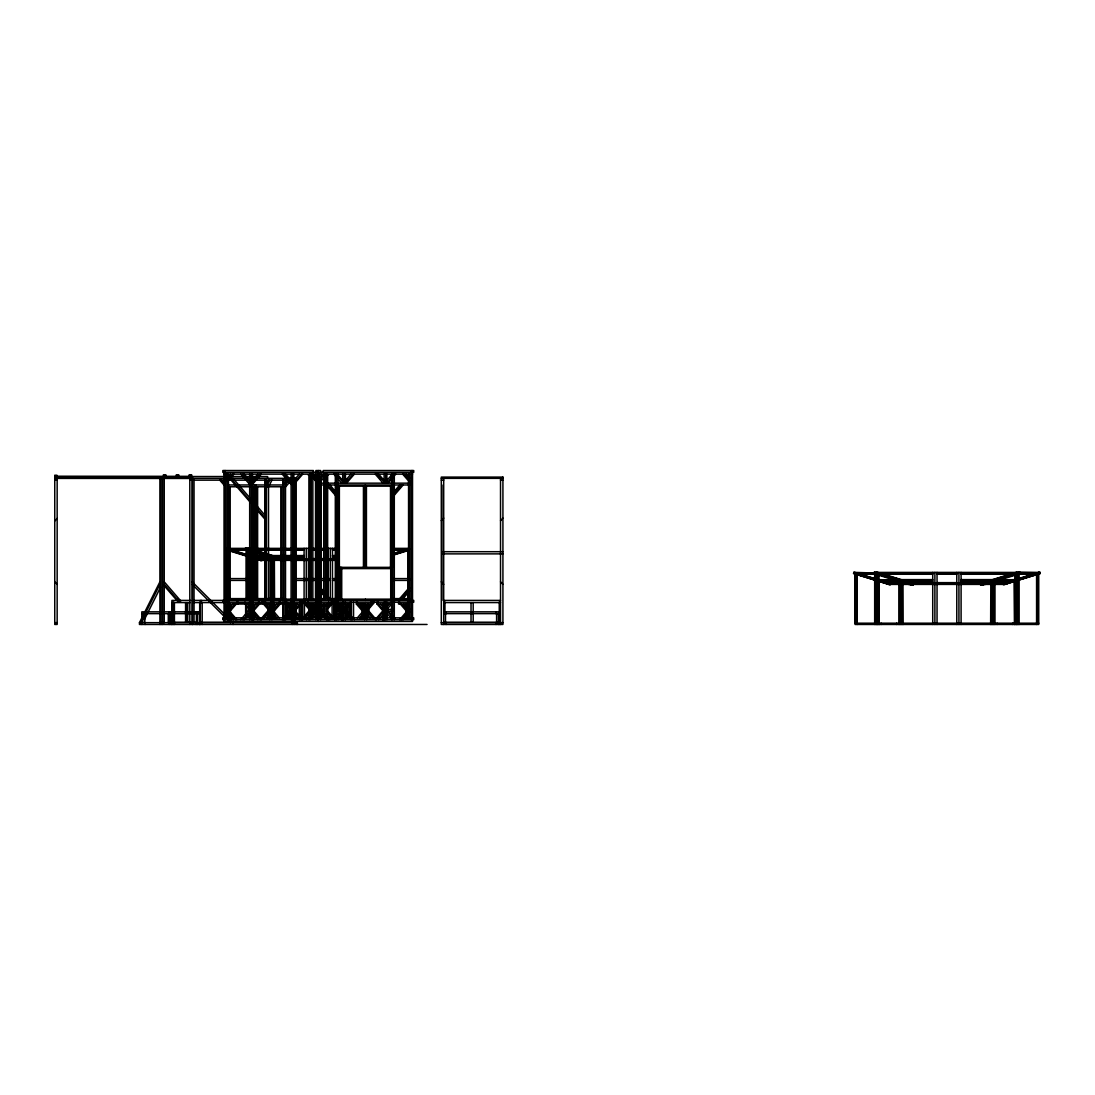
<?xml version="1.0" encoding="UTF-8"?>
<svg xmlns="http://www.w3.org/2000/svg" width="1095" height="1095" viewBox="0 0 1095 1095"><rect width="100%" height="100%" fill="white"/><g stroke="black" fill="none" stroke-linecap="round" stroke-linejoin="round"><path stroke-width="1.5" d="M57.159 478.351L57.159 624.465L54.75 624.465L54.75 475.23L56.913 475.23L56.913 476.489M192.46 624.465L192.446 476.558L54.764 476.489L267.618 476.558L267.618 478.351M228.609 599.143L228.609 550.429M248.442 599.28L248.442 556.561M408.859 599.143L408.859 592.409M408.859 589.042L408.873 550.32M855.072 573.807L855.072 623.192L1038.744 623.192M877.068 580.61L877.068 623.329L879.23 623.329L879.23 581.116L879.23 624.465M1014.586 623.192L1014.203 580.254M1037.485 623.192L1037.499 574.369M990.811 584.744L990.646 624.465M991.906 583.402L991.728 624.465M992.823 623.192L993.001 581.404M233.098 549.567L244.924 549.567L246.252 548.061L285.685 559.6L284.358 561.105L281.114 560.106M249.783 551.072L244.924 549.567L246.252 548.061M248.195 549.266L248.387 548.061L285.685 559.6M249.195 549.567L249.386 548.362M259.31 559.709L259.501 558.505L277.884 558.505M253.383 557.41L270.26 557.41L270.451 556.205L251.672 555.562M282.209 561.105L283.537 559.6L282.209 561.105L278.965 560.106M284.358 561.105L284.536 559.901M861.724 573.629L873.55 573.629L874.878 572.11L914.311 583.649L912.97 585.154L909.74 584.155M874.878 572.11L873.55 573.629L893 579.638M858.726 574.259L875.617 574.259L875.877 572.411L877.013 572.11L914.311 583.649M876.821 573.315L877.013 572.11M877.82 573.629L878.012 572.411L1015.804 572.411L1015.996 573.629M887.935 583.758L888.127 582.554L906.509 582.554M890.194 583.197L890.002 584.401L908.385 584.401L908.576 583.197L889.646 583.361L853.854 572.288L853.566 573.506L889.373 584.579L890.454 584.579L890.741 583.361L853.854 572.288M899.077 580.254L880.695 580.254L880.312 581.459L898.885 581.459L899.077 580.254L878.614 579.611M903.17 581.459L903.348 580.254L932.721 580.254M910.835 585.154L912.162 583.649L910.835 585.154L907.591 584.155M912.97 585.154L913.162 583.95M260.747 560.53L261.034 559.312L262.116 559.312L261.828 560.53L260.747 560.53L226.446 549.936M853.566 573.506L854.647 573.506L854.935 572.288M889.373 584.579L889.646 583.361M228.13 550.457L228.787 549.006L247.183 549.006L245.102 548.362L226.72 548.362L262.116 559.312M248.538 556.766L248.907 555.562M258.05 559.709L258.42 558.505M260.117 560.353L260.487 559.148M260.569 560.489L260.938 559.285M854.976 573.629L855.346 572.411L875.808 573.055L857.412 573.055M856.755 574.505L857.139 573.301M877.163 580.829L877.533 579.611M879.23 581.459L879.6 580.254M886.676 583.758L887.046 582.554M888.743 584.401L889.113 583.197M889.564 583.334L889.195 584.538L854.689 573.876L855.072 572.658L855.072 624.465L1038.744 624.465L1038.744 572.658M427.064 624.465L139.462 624.465L139.462 622.658L159.897 581.842M140.776 622.658L159.897 584.388M144.321 619.715L160.513 587.331M266.441 484.414L268.562 480.157M267.125 485.605L269.849 480.157M269.206 485.605L271.93 480.157M226.802 478.405L230.484 474.149M228.923 477.338L230.771 475.216M232.687 474.149L226.802 480.951L228.006 480.951L233.892 474.149M257.9 474.149L251.234 481.855L252.439 481.855L255.765 477.995M260.104 474.149L251.234 484.401L252.439 484.401L261.308 474.149M285.234 483.347L287.999 480.157M285.521 484.414L288.286 481.225M285.521 486.96L289.45 482.43M299.318 474.149L292.652 481.855L293.857 481.855M301.536 474.149L292.652 484.401L293.857 484.401L302.726 474.149M323.531 474.149L319.849 478.405L321.054 478.405L324.736 474.149M325.735 474.149L323.778 476.421L323.696 598.719M326.94 474.149L321.054 480.951L319.849 480.951M232.893 604.016L229.211 608.272L230.415 608.272M235.096 604.016L229.211 610.818L230.415 610.818L236.301 604.016M350.947 474.149L344.268 481.855L345.472 481.855L347.704 479.281M345.39 483.114L353.151 474.149M346.581 483.114L354.356 474.149M240.79 619.647L249.674 609.395M252.439 608.272L256.12 604.016M242.994 619.647L249.674 611.954M244.199 619.647L249.756 613.227L249.838 617.84M261.897 617.84L267.782 611.037L270.191 611.037L264.306 617.84M263.101 617.84L268.987 611.037M276.83 604.016L273.148 608.272L274.352 608.272M266.509 617.84L270.191 613.597M392.366 474.149L385.7 481.855L386.891 481.855M386.809 483.114L394.57 474.149M388 483.114L395.774 474.149M282.209 619.647L291.092 609.395L292.297 609.395L283.413 619.647M393.105 492.668L399.771 484.975M297.539 604.016L293.857 608.272L295.061 608.272M284.413 619.647L291.092 611.954L292.297 611.954L285.617 619.647M394.309 492.668L400.975 484.975M400.866 486.248L393.105 495.227L394.309 495.227L403.179 484.975M303.014 617.84L308.899 611.037L310.104 611.037L304.218 617.84M305.409 617.84L310.323 612.173M307.627 617.84L310.391 614.651M306.641 619.647L315.524 609.395M308.845 619.647L315.524 611.954M310.049 619.647L315.606 613.227M323.531 604.016L319.849 608.272L321.054 608.272L324.736 604.016M321.054 610.818L326.94 604.016M327.227 606.753L331.155 602.209M332.36 602.209L326.461 609.012L327.665 609.012L333.551 602.209M338.273 614.528L341.599 610.682M345.199 607.205L347.95 604.016M338.273 617.087L341.599 613.227M345.253 609.682L350.167 604.016L350.167 602.209M338.355 618.36L340.586 615.801M367.468 604.016L363.786 608.272L364.991 608.272L368.673 604.016M357.353 617.84L363.253 611.037M372.259 602.209L366.373 609.012L368.782 609.012L374.668 602.209M370.876 602.209L370.876 604.016L364.991 610.818L363.786 610.818M359.571 617.84L363.253 613.597M367.578 609.012L373.463 602.209M360.775 617.84L362.609 615.718M386.33 606.137L388.178 604.016M375.257 619.647L384.126 609.395L385.33 609.395L376.461 619.647M385.7 608.272L389.382 604.016M385.7 610.818L391.586 604.016L377.036 604.016L377.036 602.209M378.665 619.647L385.33 611.954L384.126 611.954M399.689 598.609L408.558 588.357L409.763 588.357L400.879 598.609M401.892 598.609L408.558 590.903L409.763 590.903L403.097 598.609M399.689 619.647L408.558 609.395L409.763 609.395L400.879 619.647M401.892 619.647L407.45 613.227M403.097 619.647L409.763 611.954M54.75 520.974L57.159 518.428M441.299 520.672L443.694 518.127M500.524 520.714L502.92 518.168M247.128 549.594L246.046 549.95L246.046 599.143M875.754 573.657L874.672 573.999L874.672 624.465M271.286 557.068L270.205 557.41L270.205 600.416M393.981 553.276L408.627 548.746M392.872 553.947L409.708 548.746M394.268 554.494L407.285 550.47M393.721 555.001L408.503 550.443M899.912 581.13L898.831 581.459L898.831 624.465M984.077 584.155L980.833 585.154L979.505 583.649L1016.803 572.11L1017.939 572.411L1018.199 574.259L1036.773 574.259M979.505 583.649L1018.939 572.11L1038.471 572.411L1039.128 573.876M986.225 584.155L982.981 585.154L981.654 583.649L1020.088 572.411L1020.266 573.629L1033.776 573.629M1002.91 578.324L1016.502 574.122M989.469 583.156L995.944 581.144M1000.816 579.638L1020.266 573.629L1018.939 572.11M1038.881 572.288L1003.075 583.361L1003.362 584.579L1040.25 573.506L1039.963 572.288L1038.881 572.288L1039.169 573.506L1040.25 573.506M1003.622 583.197L1003.814 584.401L985.432 584.401L985.24 583.197L1004.156 583.361L1039.963 572.288M1003.362 584.579L1035.911 574.519M1038.744 573.985L1004.621 584.538L1004.252 583.334M994.739 580.254L1013.121 580.254L1013.505 581.459L994.931 581.459L994.739 580.254L1015.188 579.611M1020.088 572.411L1018.008 573.055L1036.404 573.055M994.931 581.459L996.997 580.829M1018.199 574.259L1020.266 573.629M248.387 548.061L247.251 548.362L246.991 550.21L247.141 599.143M1014.586 581.281L1016.749 580.774M224.037 474.149L412.528 474.149M308.078 474.874L314.224 474.874M324.435 474.874L328.486 474.874M54.75 478.351L225.296 478.351M229.69 478.351L296.184 478.351M441.299 478.351L502.92 478.351M54.764 478.296L192.433 478.351M54.75 480.157L57.159 480.157M189.805 480.157L192.214 480.157M192.46 480.157L224.612 480.157M226.884 480.157L248.798 480.157M253.876 480.157L288.929 480.157M292.31 480.157L297.388 480.157M441.299 480.157L443.694 480.157M500.524 480.157L502.92 480.157M402.673 474.149L408.558 480.951L409.763 480.951L403.877 474.149M319.849 483.169L409.763 483.169M227.856 484.975L283.14 484.975L283.14 598.609L274.079 598.609M319.849 484.975L409.763 484.975M338.328 486.166L392.448 486.166M228.458 486.769L283.14 486.769M266.441 486.96L268.521 486.96L268.521 598.91M257.202 510.243L264.935 519.167L266.126 519.167L257.298 508.97M252.808 548.362L308.42 548.362L308.42 600.416M313.348 548.362L316.633 548.362M319.932 548.362L335.891 548.362M393.132 548.362L408.175 548.362M313.348 548.923L316.633 548.923M319.932 548.923L328.144 548.923M253.15 549.006L304.095 549.006M332.469 549.006L335.864 549.006M394.405 549.006L407.778 549.006M254.191 549.567L304.095 549.567M313.348 549.58L316.633 549.58M319.932 549.58L328.144 549.58M332.469 549.567L335.795 549.567M393.338 549.567L405.15 549.567M228.417 550.21L246.991 550.21L244.924 549.567M252.972 550.21L304.095 550.21M313.348 550.142L316.633 550.142M319.932 550.142L328.144 550.142M332.469 550.21L335.878 550.21M392.954 550.21L408.148 550.21M442.955 551.702L502.92 551.702M442.955 553.878L502.92 553.878M272.655 555.562L304.095 555.562M332.469 555.562L335.782 555.562M252.069 556.205L270.451 556.205M274.722 556.205L304.095 556.205M332.469 556.205L335.741 556.205M276.186 557.41L304.095 557.41M332.469 557.41L335.754 557.41M282.168 558.505L304.095 558.505M332.469 558.505L335.85 558.505M313.348 558.587L316.633 558.587M319.932 558.587L328.144 558.587M308.42 559.148L284.235 559.148L284.043 560.353L308.42 560.407M313.348 559.148L316.633 559.148M319.932 559.148L335.782 559.148M335.809 560.353L319.932 560.407M313.348 560.366L316.633 560.407M339.368 567.347L392.708 567.347M340.819 568.606L391.613 568.606M932.721 573.055L880.079 573.055L879.887 574.259L932.721 574.259M937.046 572.972L956.77 572.972M961.095 573.055L1013.737 573.055M882.816 573.629L932.721 573.629M937.046 573.629L956.77 573.629M961.095 573.629L1009.33 573.629M937.046 574.191L956.77 574.191M961.095 574.259L1013.915 574.259M226.802 578.598L250.878 578.598M292.652 578.598L316.715 578.598M319.849 578.598L329.65 578.598M332.483 578.598L336.179 578.598M393.433 578.598L409.763 578.598M901.281 579.611L932.721 579.611M961.095 579.611L992.535 579.611M226.802 580.405L250.878 580.405M292.652 580.405L316.715 580.405M319.849 580.405L329.65 580.405M332.483 580.405L336.179 580.405M393.433 580.405L409.763 580.405M961.095 580.254L990.469 580.254L990.646 581.459M904.812 581.459L932.721 581.459M961.095 581.459L989.004 581.459M910.794 582.554L932.721 582.554M937.046 582.636L956.77 582.636M961.095 582.554L983.023 582.554M987.307 582.554L1005.689 582.554L1005.881 583.758M228.458 598.609L247.073 598.609M252.151 598.609L271.286 598.609M319.849 598.609L336.507 598.609M393.105 598.609L409.763 598.609M226.446 599.143L308.42 599.143M313.348 599.143L316.633 599.143M319.932 599.143L324.859 599.143M335.837 599.143L330.307 599.143L330.307 548.362M338.328 599.211L339.368 599.211M391.613 599.143L340.819 599.143L340.819 600.416M392.982 599.143L408.517 599.143M190.598 600.416L171.915 600.416L171.915 612.68M193.062 600.416L336.507 600.416M338.068 600.416L392.749 600.416M393.105 600.416L413.732 600.416L413.732 602.209L222.833 602.209L222.833 600.416M443.694 600.416L500.524 600.416M171.915 602.578L190.297 602.578M193.062 602.578L225.159 602.578M236.739 602.784L245.143 602.784M258.598 602.784L263.649 602.784M280.471 602.784L283.838 602.784M284.522 602.578L287.917 602.578M443.694 602.578L500.524 602.578M264.251 604.043L227.65 604.016L227.65 610.161M283.838 604.043L265.688 604.016L265.688 602.209M286.397 602.209L286.397 604.016L302.001 604.016M315.675 604.016L307.873 604.016L307.873 602.209M318.289 604.016L328.692 604.016L328.692 602.209M334.564 604.016L336.124 604.016M338.492 604.016L350.167 604.016M356.327 602.209L356.327 604.016L370.876 604.016M341.517 608.272L342.708 608.272L339.026 604.016M362.226 608.272L363.417 608.272L359.735 604.016M382.935 608.272L384.126 608.272L380.444 604.016M406.163 608.272L407.354 608.272L403.672 604.016M270.191 609.012L267.782 609.012L261.897 602.209M338.068 609.395L343.912 609.395M392.749 609.395L385.7 609.395L392.352 617.087M338.068 611.202L343.912 611.202M385.7 611.202L392.749 611.202M443.694 611.831L498.417 611.831L498.417 624.465M228.006 611.954L226.802 611.954L233.468 619.647M252.439 611.954L251.234 611.954L257.9 619.647M293.857 611.954L292.652 611.954L299.318 619.647L299.236 605.576M141.83 613.638L199.386 613.638M443.694 613.638L498.417 613.638M314.251 616.649L316.263 616.649M320.301 616.649L322.313 616.649M250.632 617.84L222.833 617.84L222.833 619.647L413.732 619.647L413.732 617.84L352.33 617.84M252.822 617.84L298.921 617.84M301.111 617.84L342.708 617.84M344.788 617.84L349.456 617.84M172.545 622.302L190.598 622.302M192.912 622.302L197.387 622.302M201.562 622.302L292.228 622.302M444.967 622.302L499.252 622.302M54.75 622.658L57.159 622.658M139.462 622.658L297.388 622.658L297.388 624.465M441.299 622.658L498.417 622.658M500.524 622.658L502.92 622.658M1014.586 623.329L1016.749 623.329M855.086 573.972L857.234 574.314L857.234 624.465M877.068 580.774L879.23 581.281M248.442 556.725L250.604 557.232M873.728 572.411L911.026 583.95M877.3 574.122L890.906 578.324M897.859 581.144L904.347 583.156M873.55 573.629L875.617 574.259M896.819 580.829L898.885 581.459M854.647 573.506L890.454 584.579M245.102 548.362L282.4 559.901M246.06 549.266L262.28 554.275M268.193 556.766L270.26 557.41M253.027 552.085L264.374 555.589M267.618 556.602L275.721 559.107M226.446 548.609L249.961 555.89M252.89 556.794L261.034 559.312M227.65 549.964L248.811 556.506M253.684 558.012L261.828 560.53M192.214 581.842L233.03 622.658L233.098 624.465M192.214 584.388L230.47 622.658M500.524 581.842L502.92 584.388M441.299 581.801L443.694 584.36M54.75 581.842L57.159 584.388M406.081 474.149L409.763 478.405M405.807 475.216L408.558 478.405M378.665 474.149L385.33 481.855L384.126 481.855L377.46 474.149M376.461 474.149L380.896 479.268M375.257 474.149L383.017 483.114M338.355 475.435L342.803 480.568M338.273 476.708L342.708 481.855M333.838 474.149L336.055 476.708M338.273 479.268L341.599 483.114M329.841 484.975L336.507 492.668M330.854 487.535L335.303 492.668M327.624 484.975L336.507 495.227L335.303 495.227L326.419 484.975M313.033 474.149L315.798 477.338M311.842 474.149L315.524 478.405M310.829 474.149L315.743 479.815M309.625 474.149L315.524 480.951M403.398 605.083L405.232 607.205M401.468 604.016L407.354 610.818L406.163 610.818L400.264 604.016M285.617 474.149L292.297 481.855L291.092 481.855L284.413 474.149M283.413 474.149L287.848 479.268M290.065 481.841L292.297 484.401L291.092 484.401L282.209 474.149M386.891 609.395L394.665 618.374M385.7 611.954L391.257 618.36M377.036 604.016L382.935 610.818L384.126 610.818L378.24 604.016L378.24 602.209M374.668 617.84L368.782 611.037L366.373 611.037L372.259 617.84M367.578 611.037L373.463 617.84M361.405 604.344L363.253 606.466M359.461 605.083L361.295 607.205M366.373 613.597L370.055 617.84M244.199 474.149L249.756 480.568M356.327 604.016L362.226 610.818L363.417 610.818L357.531 604.016L357.531 602.209M242.994 474.149L249.674 481.855M240.79 474.149L249.674 484.401M232.989 478.351L250.673 498.759M257.298 506.41L266.126 516.621M345.472 609.395L354.356 619.647M230.785 478.351L250.673 501.318M345.39 610.682L347.608 613.241M230.689 479.637L250.563 502.591M345.472 611.954L352.152 619.647M338.752 605.083L340.586 607.205M345.39 613.227L350.947 619.647M337.808 605.152L342.708 610.818L341.517 610.818L337.588 606.288M329.923 598.609L321.054 588.357L319.849 588.357L324.284 593.476M326.502 596.05L328.719 598.609M327.72 598.609L321.054 590.903L319.849 590.903L326.515 598.609L326.461 474.874M223.202 480.157L225.036 482.279M220.998 480.157L224.913 484.702M219.794 480.157L224.694 485.824M333.551 617.84L327.665 611.037L326.461 611.037L332.36 617.84M327.227 613.309L331.155 617.84M327.104 615.718L328.938 617.84M329.923 619.647L321.054 609.395L319.849 609.395L323.176 613.241M325.393 615.801L328.719 619.647M327.72 619.647L321.054 611.954L319.849 611.954L326.515 619.647M313.033 604.016L315.798 607.205M311.842 604.016L315.524 608.272M309.625 604.016L315.524 610.818M307.627 602.209L310.391 605.398M305.409 602.209L310.323 607.876M304.218 602.209L310.104 609.012L308.899 609.012L303.014 602.209M289.805 604.016L291.653 606.137M302.726 619.647L293.857 609.395L292.652 609.395L301.536 619.647M288.615 604.016L291.366 607.205M286.397 604.016L292.297 610.818M269.096 604.016L271.861 607.205M267.905 604.016L271.587 608.272M274.298 612.173L279.211 617.84M264.306 602.209L271.587 610.818M274.243 614.651L276.994 617.84M263.101 602.209L268.987 609.012M273.955 615.718L275.803 617.84M248.387 604.016L250.235 606.137M261.308 619.647L252.439 609.395L251.234 609.395L260.104 619.647M247.196 604.016L249.947 607.205M253.547 613.227L255.765 615.801M249.893 609.682L244.979 604.016L244.979 602.209M236.876 619.647L228.006 609.395L226.802 609.395L235.685 619.647M164.236 581.842L180.798 600.977M177.39 598.417L179.594 600.977M164.236 584.388L178.594 600.977M164.127 585.674L177.39 600.977M1036.678 573.301L1037.061 574.505M1016.283 579.611L1016.653 580.829M1006.77 582.554L1007.14 583.758M1004.704 583.197L1005.073 584.401M408.052 549.252L408.435 550.457M1004.156 583.361L1004.443 584.579M1016.803 572.11L1016.981 573.315M982.79 583.95L982.981 585.154M980.655 583.95L980.833 585.154M903.005 584.744L903.17 624.465M901.91 583.402L902.088 624.465M900.829 584.744L900.993 623.192M274.38 560.695L274.544 600.416M273.285 559.353L273.408 602.209M272.203 560.695L272.368 599.143M856.317 574.369L856.331 623.192M227.692 550.32L227.705 599.143M1036.582 574.314L1036.582 624.465M1019.144 573.999L1019.144 624.465M1018.049 574.341L1018.063 624.465M1016.981 573.972L1016.981 624.465M1016.749 580.61L1016.749 624.465M1015.886 574.314L1015.886 579.364M1015.845 581.075L1015.9 624.465M1014.805 573.985L1014.819 624.465M1014.586 581.116L1014.586 624.465M1012.656 623.192L1012.656 624.465M997.148 623.192L997.148 624.465M994.985 581.459L994.985 624.465M993.89 624.465L993.89 581.801L992.809 581.459L992.809 624.465M961.095 572.411L961.095 624.465M958.933 572.411L958.933 624.465M956.77 572.411L956.77 624.465M937.046 572.411L937.046 624.465M934.884 572.411L934.884 624.465M932.721 572.411L932.721 624.465M900.993 584.798L900.993 624.465M899.912 581.801L899.912 624.465M896.668 623.192L896.668 624.465M881.16 623.192L881.16 624.465M879.011 573.985L878.998 624.465M877.93 574.314L877.93 579.364M877.971 581.075L877.916 624.465M877.068 623.192L877.068 624.465M876.835 573.972L876.835 624.465M875.767 574.341L875.754 624.465M500.524 478.351L500.524 624.465M499.252 602.017L499.252 624.465M496.61 613.638L496.61 622.658M496.008 611.831L496.008 613.638M496.008 622.658L496.008 624.465M473.191 602.578L473.191 622.302M471.028 602.578L471.028 622.302M446.103 611.831L446.103 613.638M446.103 622.658L446.103 624.465M445.501 613.638L445.501 622.658M444.967 602.017L444.967 613.241M443.694 478.351L443.694 624.465M443.105 485.003L443.105 600.443M412.528 470.535L412.528 621.454L224.037 621.454L224.037 470.535M411.323 470.535L411.323 472.342M411.323 474.149L411.323 619.647M409.763 474.149L409.763 600.416M409.763 602.209L409.763 617.84M408.928 610.161L408.928 604.016L398.512 604.016L398.512 602.209M408.928 613.241L408.928 617.84M408.558 474.149L408.558 477.557M408.558 480.979L408.558 598.705M408.558 602.209L408.558 610.024M408.558 613.159L408.558 617.84M407.956 550.251L407.956 589.069M407.956 592.409L407.956 599.143M407.723 600.416L407.723 602.209M407.354 604.016L407.354 617.84M406.163 604.016L406.163 617.84M399.716 602.209L399.716 604.016M394.309 474.149L394.309 483.169M394.309 484.975L394.309 619.647M392.749 474.149L392.749 483.169M392.749 484.975L392.749 619.647M392.448 484.975L392.448 567.155M392.448 599.211L392.448 600.416M391.613 567.347L391.613 600.416M391.545 474.149L391.545 483.169M391.545 484.975L391.545 568.51M391.545 600.895L391.545 619.647M390.71 567.347L390.71 600.416M390.504 486.166L390.504 567.155M386.891 474.149L386.891 482.608M386.891 602.209L386.891 619.647M386.727 608.464L386.727 617.84M385.7 474.149L385.7 482.608M385.33 602.209L385.33 619.647M384.126 474.149L384.126 482.608M384.126 602.209L384.126 619.866M382.935 604.016L382.935 619.866M368.782 607.095L368.782 613.241M367.578 608.628L367.578 617.84M366.743 617.84L366.743 619.647M366.428 486.166L366.428 567.155M366.373 608.628L366.373 617.84M365.388 484.975L365.388 567.155M365.388 599.211L365.388 600.416M364.991 604.016L364.991 617.84M364.813 604.016L364.813 607.095M364.813 610.161L364.813 617.84M364.662 617.84L364.662 619.647M364.348 486.166L364.348 567.155M363.444 486.166L363.444 567.155M363.417 604.016L363.417 617.84M362.226 604.016L362.226 617.84M353.548 602.209L353.548 617.84M351.468 602.209L351.468 616.28M350.564 602.209L350.564 616.28M349.113 604.016L349.113 614.966M347.553 605.576L347.553 618.086M346.348 607.15L346.348 618.086M345.472 474.149L345.472 480.91M345.472 602.209L345.472 619.647M344.268 474.149L344.268 482.608M343.912 602.209L343.912 619.647M342.708 474.149L342.708 482.608M342.708 602.209L342.708 619.866M341.722 567.347L341.722 600.416M341.654 604.016L341.654 607.095M341.654 610.161L341.654 617.84M341.517 604.016L341.517 619.866M340.627 567.347L340.627 600.416M340.449 604.016L340.449 617.84M339.737 567.347L339.737 600.416M339.368 486.166L339.368 600.416M338.328 484.975L338.328 600.416M338.068 474.149L338.068 483.169M338.068 484.975L338.068 619.647M336.507 474.149L336.507 483.169M336.507 484.975L336.507 619.647M335.303 474.149L335.303 483.169M335.303 484.975L335.303 619.647M334.564 602.209L334.564 619.647M333.92 602.209L333.92 617.84M332.469 548.362L332.469 599.143M332.113 602.209L332.113 616.28M328.144 548.362L328.144 599.143M327.665 474.874L327.665 597.021M327.665 608.012L327.665 611.297M327.145 603.783L327.145 617.84M325.256 474.874L325.256 593.627M325.064 605.343L325.064 617.84M324.161 605.343L324.161 613.159M323.696 606.384L323.696 612.926M323.176 472.342L323.176 470.535L413.732 470.535L413.732 472.342L222.833 472.342L222.833 470.535L313.389 470.535L313.389 472.342M321.054 474.149L321.054 600.416M321.054 602.209L321.054 617.84M320.684 472.342L320.684 470.535L315.88 470.535L315.88 472.342M320.684 479.952L320.684 598.719M320.684 600.416L320.684 602.209M320.684 603.632L320.684 607.314M320.684 612.748L320.684 619.647M319.48 474.149L319.48 600.416M319.48 602.209L319.48 617.84M318.289 470.535L318.289 621.454M317.085 474.149L317.085 600.416M317.085 602.209L317.085 617.84M315.88 474.874L315.88 602.209M315.88 603.632L315.88 606.466M315.88 612.926L315.88 619.647L315.812 617.84M315.524 474.149L315.524 600.416M315.524 602.209L315.524 617.84M312.869 476.571L312.869 600.416M312.869 606.384L312.869 617.84M312.404 605.343L312.404 617.84M311.308 474.874L311.308 600.416M311.5 603.783L311.5 617.84M310.323 603.783L310.323 616.28M310.104 474.874L310.104 600.416M310.104 608.012L310.104 611.297M310.104 614.569L310.104 617.84M309.42 603.783L309.42 616.28M308.899 474.874L308.899 600.416M308.899 606.384L308.899 617.84M306.258 548.362L306.258 600.416M304.451 602.209L304.451 616.28M304.095 548.362L304.095 600.416M302.644 602.209L302.644 617.84M302.001 602.209L302.001 619.647M300.947 602.209L300.947 604.016L295.061 610.818L293.857 610.818L299.743 604.016L299.743 602.209M300.796 602.209L300.796 619.647M296.184 481.855L296.184 598.91M296.115 604.016L296.115 617.84M296.184 622.658L296.184 624.465M295.28 481.855L295.28 598.91M295.28 609.08L295.28 612.475M295.061 604.016L295.061 619.866M294.103 481.855L294.103 598.91M294.117 600.416L294.117 602.209M294.103 621.098L294.103 624.465M293.857 474.149L293.857 619.866M293.2 483.552L293.2 598.91M292.652 474.149L292.652 619.647M292.228 621.098L292.228 624.465M291.598 604.262L291.598 610.996M291.598 614.363L291.598 617.731M291.092 474.149L291.092 619.647M290.216 604.016L290.216 618.086M289.012 605.576L289.012 618.086M287.451 605.576L287.451 613.392M286 602.209L286 616.28M285.521 480.157L285.521 598.91M285.521 602.305L285.521 615.869M285.097 602.209L285.097 617.84M283.961 480.157L283.961 598.91M283.016 602.209L283.016 617.84M282.756 480.157L282.756 485.249M282.756 604.002L282.756 617.566M281.579 486.769L281.579 598.609M280.977 486.769L280.977 598.609M280.238 602.209L280.238 604.016L274.352 610.818L273.148 610.818L279.033 604.016L279.033 602.209M274.352 604.016L274.352 617.84M273.148 604.016L273.148 617.84M272.381 560.75L272.381 600.416M271.916 617.84L271.916 619.647M271.752 604.016L271.752 617.84M271.587 604.016L271.587 617.84M271.3 557.752L271.327 602.209M270.191 604.016L270.191 617.84M269.822 617.84L269.822 619.647M268.987 608.628L268.987 617.84M267.782 608.628L267.782 611.694M267.782 614.774L267.782 617.84M266.441 480.157L266.441 598.91M266.058 480.048L266.058 553.057M266.058 556.452L266.058 598.883M265.537 480.157L265.537 553.098M265.537 556.493L265.537 598.91M264.853 480.048L264.853 515.704M264.853 519.098L264.853 553.057M264.853 556.452L264.853 598.883M259.529 602.209L259.529 604.016L253.629 610.818L252.439 610.818L258.324 604.016L258.324 602.209M257.626 486.769L257.626 598.609M257.024 486.769L257.024 598.609M256.066 484.975L256.066 598.609M255.463 484.975L255.463 598.609M254.943 484.975L254.943 598.609M253.972 486.769L253.972 598.609M253.629 604.016L253.629 619.866M253.369 486.769L253.369 598.609M252.699 600.416L252.699 602.209M252.439 474.149L252.439 619.866M251.234 474.149L251.234 619.647M249.674 474.149L249.674 619.647M249.304 550.265L249.304 555.316M249.345 557.026L249.345 599.143M248.209 549.923L248.223 599.143M248.154 607.506L248.154 610.791M248.154 614.076L248.154 617.361M246.279 604.221L246.279 617.361M245.65 604.221L245.65 615.718M238.053 602.209L238.053 604.016M236.862 602.209L236.862 604.016M230.415 604.016L230.415 617.84M230.018 486.769L230.018 598.609M229.43 486.769L229.43 598.609M229.211 604.016L229.211 617.84M228.841 600.416L228.841 602.209M228.444 480.157L228.444 598.91M228.006 474.149L228.006 477.557M228.006 480.979L228.006 600.416M228.006 602.209L228.006 617.84M227.65 613.241L227.65 617.84M226.802 474.149L226.802 600.416M226.802 602.209L226.802 616.28M225.242 470.535L225.242 472.342M225.242 474.149L225.242 616.28M225.242 617.84L225.242 619.647M223.448 617.84L223.448 619.647M202.192 602.578L202.192 624.465M201.412 600.416L201.412 602.578M200.317 600.416L200.317 624.465M199.687 602.578L199.687 624.465M199.386 624.465L199.386 611.831L141.83 611.831L141.83 624.465M197.305 611.831L197.305 624.465M196.402 613.638L196.402 622.658M196.101 611.831L196.101 613.638M196.101 622.658L196.101 624.465M194.034 480.157L194.034 622.658M192.214 478.351L192.214 624.465M191.611 476.558L191.611 474.751L189.202 474.751L189.202 476.558M189.805 478.351L189.805 624.465M187.751 602.578L187.751 622.302M186.656 602.578L186.656 622.302M185.575 602.578L185.575 622.302M178.731 476.571L178.731 474.765L176.322 474.765L176.322 476.571M174.42 602.578L174.42 624.465M173.64 602.017L173.64 624.465M172.928 613.638L172.928 622.658M172.545 602.578L172.545 624.465M171.272 611.831L171.272 624.465M171.148 611.831L171.148 613.638M171.148 622.658L171.148 624.465M170.847 613.638L170.847 622.658M170.368 613.638L170.368 622.658M169.191 611.831L169.191 624.465M168.288 613.638L168.288 622.658M165.851 476.571L165.851 474.778L163.442 474.778L163.442 476.571M164.236 478.351L164.236 622.658M162.662 478.351L162.662 624.465M161.102 478.351L161.102 624.465M159.897 478.351L159.897 624.465M145.115 611.831L145.115 613.638M145.115 622.658L145.115 624.465M144.814 613.638L144.814 622.658M142.733 613.638L142.733 622.658M54.942 476.558L54.942 478.351M261.568 559.148L261.377 560.353L279.759 560.353L279.95 559.148L261.568 559.148M912.86 583.197L912.669 584.401L981.147 584.401L980.956 583.197L912.86 583.197M502.92 477.091L441.299 477.091L441.299 624.465L502.92 624.465L502.92 477.091"/></g></svg>
